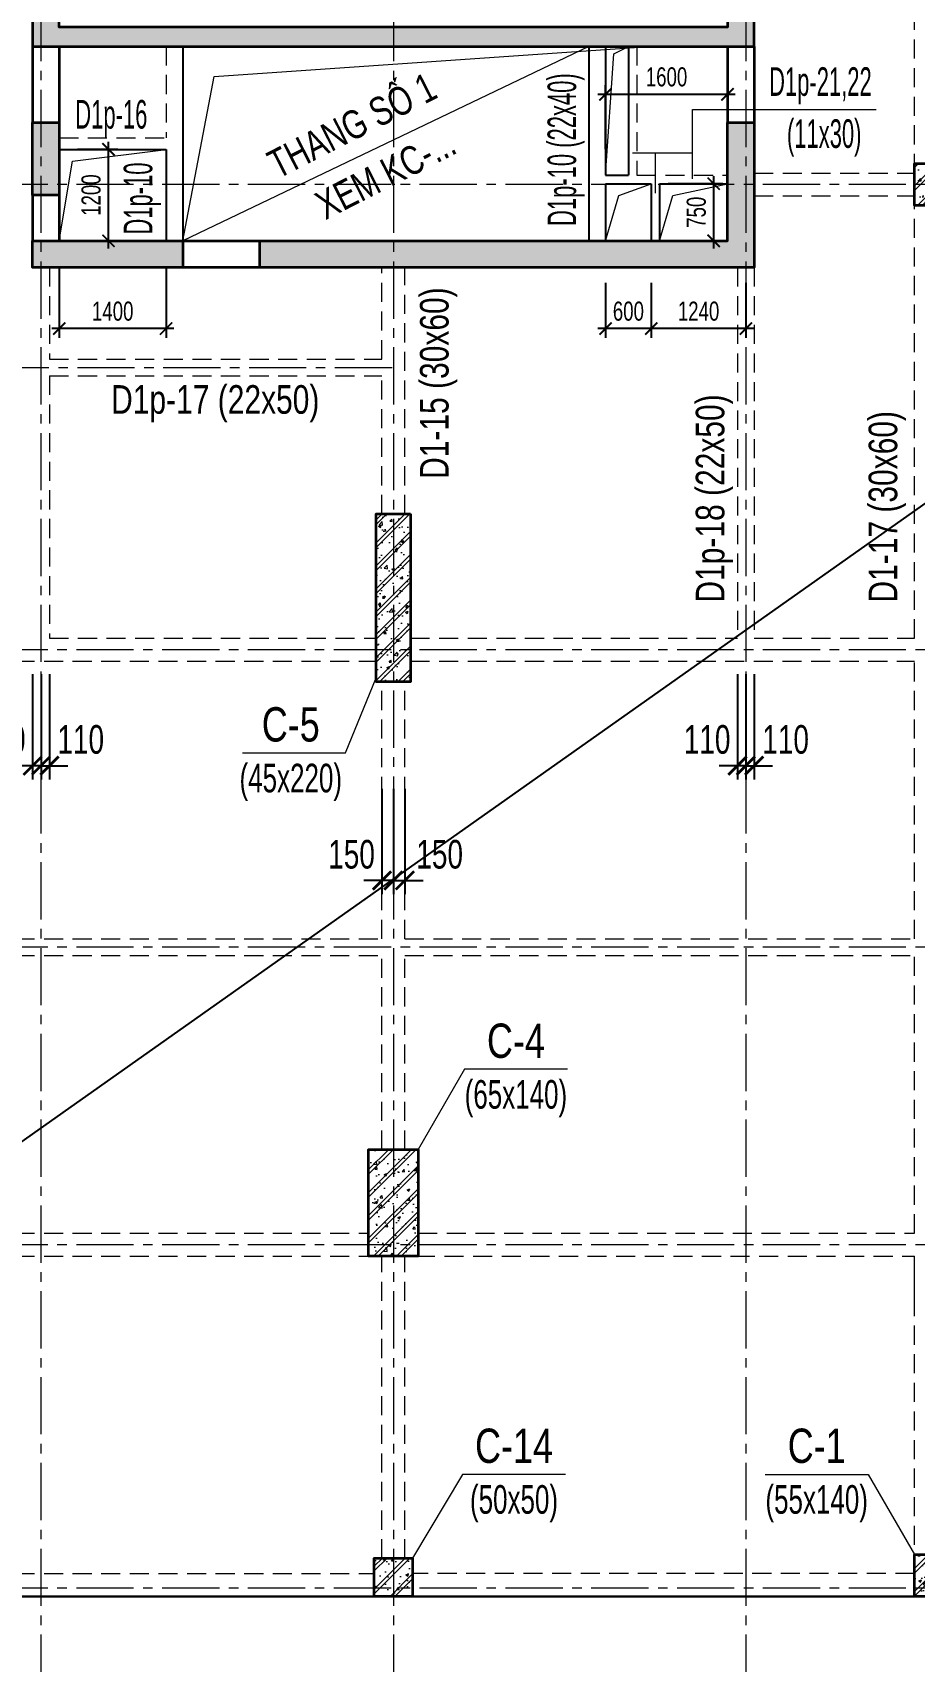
# Model space of a CAD drawing. Header units: millimetres. Extents: x 0 to 132533, y 0 to 93608.
# Drawn here: x 25017 to 36577, y 10754 to 32107 of the extents above; entities that cross this region are included whole.
import ezdxf
from ezdxf.enums import TextEntityAlignment as Align

# ---------------------------------------------------------------- set-up
doc = ezdxf.new("R2010")
doc.units = ezdxf.units.MM
doc.header["$LTSCALE"] = 1000
doc.header["$MEASUREMENT"] = 0
doc.linetypes.add('CENTER2', pattern=[1.125, 0.75, -0.125, 0.125, -0.125])
doc.linetypes.add('HIDDEN', pattern=[0.375, 0.25, -0.125])
for name, color, linetype, lineweight in [('CDC.01.AXIS', 160, 'CENTER2', 13), ('CDC.02.DIM', 1, 'Continuous', 18), ('CDC.03.BORDER', 3, 'Continuous', 25), ('CDC.06.TEXT', 2, 'Continuous', 18), ('CDC.07.TEXTCOL', 3, 'Continuous', 18), ('CDC.08.TEXTBEAM', 2, 'Continuous', 18), ('CDC.09.COLUMN', 4, 'Continuous', 35), ('CDC.10.HATCH', 163, 'Continuous', 9), ('CDC.11.NOTE', 1, 'Continuous', 18), ('CDC.13.BEAM', 8, 'HIDDEN', 18), ('TEXTCOL_SHAPE', 6, 'Continuous', 20)]:
    doc.layers.add(name, color=color, linetype=linetype, lineweight=lineweight)
doc.layers.add('KCS_Plotter', color=11, linetype='Continuous', plot=False)
doc.styles.add('KCS_SMTEXT', font='arial.ttf', dxfattribs={"width": 0.7})
doc.dimstyles.new('KCS_DIM100', dxfattribs={"dimscale": 100, "dimtxt": 2.5, "dimasz": 1.6, "dimexe": 1.2, "dimexo": 0, "dimgap": 1, "dimtad": 1, "dimdec": 0, "dimzin": 0, "dimdsep": 46, "dimtxsty": 'KCS_SMTEXT', "dimblk": 'ARCHTICK', "dimcen": 0, "dimdle": 1, "dimclrd": 256, "dimclre": 256, "dimclrt": 2, "dimadec": 0, "dimazin": 0, "dimtfac": 1, "dimtdec": 0, "dimtix": 1, "dimtmove": 2, "dimatfit": 3, "dimfxl": 1, "dimtolj": 1, "dimtzin": 0, "dimarcsym": 0})
doc.dimstyles.new('KCS_DIM150', dxfattribs={"dimscale": 150, "dimtxt": 2.5, "dimasz": 1.6, "dimexe": 1.2, "dimexo": 0, "dimgap": 1, "dimtad": 1, "dimdec": 0, "dimzin": 0, "dimdsep": 46, "dimtxsty": 'KCS_SMTEXT', "dimblk": 'ARCHTICK', "dimcen": 0, "dimdle": 1, "dimclrd": 1, "dimclre": 1, "dimclrt": 2, "dimadec": 0, "dimazin": 0, "dimtfac": 1, "dimtdec": 0, "dimtix": 1, "dimtmove": 2, "dimatfit": 3, "dimfxl": 1, "dimtolj": 1, "dimtzin": 0, "dimarcsym": 0})
pattern_1 = [(50, (428814.13, -433637.55), (358.63009, -31.37607), [37.5, -412.5]), (355, (428814.13, -433637.55), (-69.37567, 376.09607), [30, -330]), (100.4514, (428844.02, -433640.17), (289.2547, 344.71977), [31.8701, -350.57106]), (46.1842, (428814.13, -433537.55), (533.62052, -82.7595), [56.25, -618.75]), (96.6356, (428858.6, -433544.45), (467.33135, 487.05894), [47.80514, -525.8565]), (351.1842, (428814.13, -433537.55), (467.33097, 487.0593), [45, -495]), (21, (428864.13, -433562.55), (298.45353, -201.30945), [37.5, -412.5]), (326, (428864.13, -433562.55), (121.65767, 362.57502), [30, -330]), (71.4514, (428889, -433579.33), (420.11131, 161.26525), [31.8701, -350.57106]), (37.5, (428814.13, -433637.55), (6.079928, 166.446927), [0, -326, 0, -335, 0, -331.25]), (7.5, (428814.13, -433637.55), (131.53477, 197.205856), [0, -191, 0, -318.5, 0, -126.25]), (327.5, (428702.63, -433637.55), (266.911218, -11.277436), [0, -125, 0, -390, 0, -517.5]), (317.5, (428652.63, -433637.55), (291.593085, 50.05249), [0, -162.5, 0, -259, 0, -367.5]), (45, (428814.13, -433637.55), (-150.26019, 150.26019), []), (45, (428814.13, -433576.3), (-150.26019, 150.26019), [])]

# ---------------------------------------------------------------- blocks, each defined once
blk = doc.blocks.new('_ArchTick')
at = {"color": 0, "linetype": 'ByBlock', "const_width": 0.15}
blk.add_lwpolyline([(-0.5, -0.5), (0.5, 0.5)], dxfattribs=at)
blk = doc.blocks.new('*D311')
at = {"layer": 'CDC.02.DIM', "lineweight": -2, "transparency": 16777216}
for p, q in [((32527, 30579), (32527, 31417)), ((34127, 30579), (34127, 31417)), ((34227, 31297), (32427, 31297))]:
    blk.add_line(p, q, dxfattribs=at)
at = {"layer": 'Defpoints', "color": 0, "transparency": 16777216}
for p in [(32527, 31297), (32527, 30579), (34127, 30579)]:
    blk.add_point(p, dxfattribs=at)
at = {"layer": 'CDC.02.DIM', "lineweight": -2, "transparency": 16777216, "xscale": 160, "yscale": 160, "zscale": 160, "rotation": 180}
blk.add_blockref('_ArchTick', (32527, 31297), dxfattribs=at)
at = {"layer": 'CDC.02.DIM', "lineweight": -2, "transparency": 16777216, "xscale": 160, "yscale": 160, "zscale": 160}
blk.add_blockref('_ArchTick', (34127, 31297), dxfattribs=at)
at = {"layer": 'CDC.02.DIM', "color": 2, "transparency": 16777216, "insert": (33327, 31525), "char_height": 250, "attachment_point": 5, "style": 'KCS_SMTEXT'}
blk.add_mtext('\\A1;1600', dxfattribs=at)
blk = doc.blocks.new('*D312')
at = {"layer": 'CDC.02.DIM', "lineweight": -2, "transparency": 16777216}
for p, q in [((25604, 30577), (26132, 30577)), ((26012, 29277), (26012, 30677)), ((25604, 29377), (26132, 29377))]:
    blk.add_line(p, q, dxfattribs=at)
at = {"layer": 'Defpoints', "color": 0, "transparency": 16777216}
for p in [(25604, 30577), (26012, 30577), (25604, 29377)]:
    blk.add_point(p, dxfattribs=at)
at = {"layer": 'CDC.02.DIM', "lineweight": -2, "transparency": 16777216, "xscale": 160, "yscale": 160, "zscale": 160}
for p, rotation in [((26012, 30577), 90), ((26012, 29377), 270)]:
    blk.add_blockref('_ArchTick', p, dxfattribs=dict(at, rotation=rotation))
at = {"layer": 'CDC.02.DIM', "color": 2, "transparency": 16777216, "insert": (25784, 29977), "char_height": 250, "attachment_point": 5, "rotation": 90, "style": 'KCS_SMTEXT'}
blk.add_mtext('\\A1;1200', dxfattribs=at)
blk = doc.blocks.new('*D314')
at = {"layer": 'CDC.02.DIM', "lineweight": -2, "transparency": 16777216}
for p, q in [((32527, 28827), (32527, 28107)), ((33127, 28827), (33127, 28107)), ((33227, 28227), (32427, 28227))]:
    blk.add_line(p, q, dxfattribs=at)
at = {"layer": 'Defpoints', "color": 0, "transparency": 16777216}
for p in [(32527, 28827), (33127, 28827), (32527, 28227)]:
    blk.add_point(p, dxfattribs=at)
at = {"layer": 'CDC.02.DIM', "lineweight": -2, "transparency": 16777216, "xscale": 160, "yscale": 160, "zscale": 160, "rotation": 180}
blk.add_blockref('_ArchTick', (32527, 28227), dxfattribs=at)
at = {"layer": 'CDC.02.DIM', "lineweight": -2, "transparency": 16777216, "xscale": 160, "yscale": 160, "zscale": 160}
blk.add_blockref('_ArchTick', (33127, 28227), dxfattribs=at)
at = {"layer": 'CDC.02.DIM', "color": 2, "transparency": 16777216, "insert": (32827, 28454), "char_height": 250, "attachment_point": 5, "style": 'KCS_SMTEXT'}
blk.add_mtext('\\A1;600', dxfattribs=at)
blk = doc.blocks.new('*D315')
at = {"layer": 'CDC.02.DIM', "lineweight": -2, "transparency": 16777216}
for p, q in [((33127, 28827), (33127, 28107)), ((34367, 28827), (34367, 28107)), ((34467, 28227), (33027, 28227))]:
    blk.add_line(p, q, dxfattribs=at)
at = {"layer": 'Defpoints', "color": 0, "transparency": 16777216}
for p in [(33127, 28827), (34367, 28827), (33127, 28227)]:
    blk.add_point(p, dxfattribs=at)
at = {"layer": 'CDC.02.DIM', "lineweight": -2, "transparency": 16777216, "xscale": 160, "yscale": 160, "zscale": 160, "rotation": 180}
blk.add_blockref('_ArchTick', (33127, 28227), dxfattribs=at)
at = {"layer": 'CDC.02.DIM', "lineweight": -2, "transparency": 16777216, "xscale": 160, "yscale": 160, "zscale": 160}
blk.add_blockref('_ArchTick', (34367, 28227), dxfattribs=at)
at = {"layer": 'CDC.02.DIM', "color": 2, "transparency": 16777216, "insert": (33747, 28454), "char_height": 250, "attachment_point": 5, "style": 'KCS_SMTEXT'}
blk.add_mtext('\\A1;1240', dxfattribs=at)
blk = doc.blocks.new('*D317')
at = {"layer": 'CDC.02.DIM', "lineweight": -2, "transparency": 16777216}
for p, q in [((33347, 30127), (34065, 30127)), ((33945, 29277), (33945, 30227)), ((33347, 29377), (34065, 29377))]:
    blk.add_line(p, q, dxfattribs=at)
at = {"layer": 'Defpoints', "color": 0, "transparency": 16777216}
for p in [(33347, 30127), (33945, 30127), (33347, 29377)]:
    blk.add_point(p, dxfattribs=at)
at = {"layer": 'CDC.02.DIM', "lineweight": -2, "transparency": 16777216, "xscale": 160, "yscale": 160, "zscale": 160}
for p, rotation in [((33945, 30127), 90), ((33945, 29377), 270)]:
    blk.add_blockref('_ArchTick', p, dxfattribs=dict(at, rotation=rotation))
at = {"layer": 'CDC.02.DIM', "color": 2, "transparency": 16777216, "insert": (33718, 29752), "char_height": 250, "attachment_point": 5, "rotation": 90, "style": 'KCS_SMTEXT'}
blk.add_mtext('\\A1;750', dxfattribs=at)
blk = doc.blocks.new('*D318')
at = {"layer": 'CDC.02.DIM', "lineweight": -2, "transparency": 16777216}
for p, q in [((25367, 29027), (25367, 28107)), ((26767, 29027), (26767, 28107)), ((26867, 28227), (25267, 28227))]:
    blk.add_line(p, q, dxfattribs=at)
at = {"layer": 'Defpoints', "color": 0, "transparency": 16777216}
for p in [(25367, 29027), (26767, 29027), (25367, 28227)]:
    blk.add_point(p, dxfattribs=at)
at = {"layer": 'CDC.02.DIM', "lineweight": -2, "transparency": 16777216, "xscale": 160, "yscale": 160, "zscale": 160, "rotation": 180}
blk.add_blockref('_ArchTick', (25367, 28227), dxfattribs=at)
at = {"layer": 'CDC.02.DIM', "lineweight": -2, "transparency": 16777216, "xscale": 160, "yscale": 160, "zscale": 160}
blk.add_blockref('_ArchTick', (26767, 28227), dxfattribs=at)
at = {"layer": 'CDC.02.DIM', "color": 2, "transparency": 16777216, "insert": (26067, 28454), "char_height": 250, "attachment_point": 5, "style": 'KCS_SMTEXT'}
blk.add_mtext('\\A1;1400', dxfattribs=at)
blk = doc.blocks.new('*D266')
at = {"layer": 'CDC.02.DIM', "color": 1, "lineweight": -2, "transparency": 16777216}
for p, q in [((29747, 22192), (29747, 20812)), ((29897, 22192), (29897, 20812)), ((29747, 20992), (29507, 20992)), ((29747, 20992), (29897, 20992)), ((29897, 20992), (30137, 20992))]:
    blk.add_line(p, q, dxfattribs=at)
at = {"layer": 'Defpoints', "color": 0, "transparency": 16777216}
for p in [(29747, 22192), (29897, 22192), (29897, 20992)]:
    blk.add_point(p, dxfattribs=at)
at = {"layer": 'CDC.02.DIM', "color": 1, "lineweight": -2, "transparency": 16777216, "xscale": 240, "yscale": 240, "zscale": 240}
blk.add_blockref('_ArchTick', (29747, 20992), dxfattribs=at)
at = {"layer": 'CDC.02.DIM', "color": 1, "lineweight": -2, "transparency": 16777216, "xscale": 240, "yscale": 240, "zscale": 240, "rotation": 180}
blk.add_blockref('_ArchTick', (29897, 20992), dxfattribs=at)
at = {"layer": 'CDC.02.DIM', "color": 2, "transparency": 16777216, "insert": (30353, 21333), "char_height": 375, "attachment_point": 5, "style": 'KCS_SMTEXT'}
blk.add_mtext('\\A1;150', dxfattribs=at)
blk = doc.blocks.new('*D267')
at = {"layer": 'CDC.02.DIM', "color": 1, "lineweight": -2, "transparency": 16777216}
for p, q in [((29597, 22192), (29597, 20812)), ((29747, 22192), (29747, 20812)), ((29597, 20992), (29357, 20992)), ((29747, 20992), (29597, 20992)), ((29747, 20992), (29987, 20992))]:
    blk.add_line(p, q, dxfattribs=at)
at = {"layer": 'Defpoints', "color": 0, "transparency": 16777216}
for p in [(29597, 22192), (29747, 22192), (29597, 20992)]:
    blk.add_point(p, dxfattribs=at)
at = {"layer": 'CDC.02.DIM', "color": 1, "lineweight": -2, "transparency": 16777216, "xscale": 240, "yscale": 240, "zscale": 240}
blk.add_blockref('_ArchTick', (29597, 20992), dxfattribs=at)
at = {"layer": 'CDC.02.DIM', "color": 1, "lineweight": -2, "transparency": 16777216, "xscale": 240, "yscale": 240, "zscale": 240, "rotation": 180}
blk.add_blockref('_ArchTick', (29747, 20992), dxfattribs=at)
at = {"layer": 'CDC.02.DIM', "color": 2, "transparency": 16777216, "insert": (29198, 21333), "char_height": 375, "attachment_point": 5, "style": 'KCS_SMTEXT'}
blk.add_mtext('\\A1;150', dxfattribs=at)
blk = doc.blocks.new('*D270')
at = {"layer": 'CDC.02.DIM', "color": 1, "lineweight": -2, "transparency": 16777216}
for p, q in [((25127, 23697), (25127, 22317)), ((25237, 23697), (25237, 22317)), ((25127, 22497), (24887, 22497)), ((25127, 22497), (25237, 22497)), ((25237, 22497), (25477, 22497))]:
    blk.add_line(p, q, dxfattribs=at)
at = {"layer": 'Defpoints', "color": 0, "transparency": 16777216}
for p in [(25127, 23697), (25237, 23697), (25237, 22497)]:
    blk.add_point(p, dxfattribs=at)
at = {"layer": 'CDC.02.DIM', "color": 1, "lineweight": -2, "transparency": 16777216, "xscale": 240, "yscale": 240, "zscale": 240}
blk.add_blockref('_ArchTick', (25127, 22497), dxfattribs=at)
at = {"layer": 'CDC.02.DIM', "color": 1, "lineweight": -2, "transparency": 16777216, "xscale": 240, "yscale": 240, "zscale": 240, "rotation": 180}
blk.add_blockref('_ArchTick', (25237, 22497), dxfattribs=at)
at = {"layer": 'CDC.02.DIM', "color": 2, "transparency": 16777216, "insert": (25648, 22839), "char_height": 375, "attachment_point": 5, "style": 'KCS_SMTEXT'}
blk.add_mtext('\\A1;110', dxfattribs=at)
blk = doc.blocks.new('*D271')
at = {"layer": 'CDC.02.DIM', "color": 1, "lineweight": -2, "transparency": 16777216}
for p, q in [((25017, 23697), (25017, 22317)), ((25127, 23697), (25127, 22317)), ((25017, 22497), (24777, 22497)), ((25127, 22497), (25017, 22497)), ((25127, 22497), (25367, 22497))]:
    blk.add_line(p, q, dxfattribs=at)
at = {"layer": 'Defpoints', "color": 0, "transparency": 16777216}
for p in [(25017, 23697), (25127, 23697), (25017, 22497)]:
    blk.add_point(p, dxfattribs=at)
at = {"layer": 'CDC.02.DIM', "color": 1, "lineweight": -2, "transparency": 16777216, "xscale": 240, "yscale": 240, "zscale": 240}
blk.add_blockref('_ArchTick', (25017, 22497), dxfattribs=at)
at = {"layer": 'CDC.02.DIM', "color": 1, "lineweight": -2, "transparency": 16777216, "xscale": 240, "yscale": 240, "zscale": 240, "rotation": 180}
blk.add_blockref('_ArchTick', (25127, 22497), dxfattribs=at)
at = {"layer": 'CDC.02.DIM', "color": 2, "transparency": 16777216, "insert": (24619, 22839), "char_height": 375, "attachment_point": 5, "style": 'KCS_SMTEXT'}
blk.add_mtext('\\A1;110', dxfattribs=at)
blk = doc.blocks.new('*D276')
at = {"layer": 'CDC.02.DIM', "color": 1, "lineweight": -2, "transparency": 16777216}
for p, q in [((34367, 23697), (34367, 22317)), ((34477, 23697), (34477, 22317)), ((34367, 22497), (34127, 22497)), ((34367, 22497), (34477, 22497)), ((34477, 22497), (34717, 22497))]:
    blk.add_line(p, q, dxfattribs=at)
at = {"layer": 'Defpoints', "color": 0, "transparency": 16777216}
for p in [(34367, 23697), (34477, 23697), (34477, 22497)]:
    blk.add_point(p, dxfattribs=at)
at = {"layer": 'CDC.02.DIM', "color": 1, "lineweight": -2, "transparency": 16777216, "xscale": 240, "yscale": 240, "zscale": 240}
blk.add_blockref('_ArchTick', (34367, 22497), dxfattribs=at)
at = {"layer": 'CDC.02.DIM', "color": 1, "lineweight": -2, "transparency": 16777216, "xscale": 240, "yscale": 240, "zscale": 240, "rotation": 180}
blk.add_blockref('_ArchTick', (34477, 22497), dxfattribs=at)
at = {"layer": 'CDC.02.DIM', "color": 2, "transparency": 16777216, "insert": (34888, 22839), "char_height": 375, "attachment_point": 5, "style": 'KCS_SMTEXT'}
blk.add_mtext('\\A1;110', dxfattribs=at)
blk = doc.blocks.new('*D277')
at = {"layer": 'CDC.02.DIM', "color": 1, "lineweight": -2, "transparency": 16777216}
for p, q in [((34257, 23697), (34257, 22317)), ((34367, 23697), (34367, 22317)), ((34257, 22497), (34017, 22497)), ((34367, 22497), (34257, 22497)), ((34367, 22497), (34607, 22497))]:
    blk.add_line(p, q, dxfattribs=at)
at = {"layer": 'Defpoints', "color": 0, "transparency": 16777216}
for p in [(34257, 23697), (34367, 23697), (34257, 22497)]:
    blk.add_point(p, dxfattribs=at)
at = {"layer": 'CDC.02.DIM', "color": 1, "lineweight": -2, "transparency": 16777216, "xscale": 240, "yscale": 240, "zscale": 240}
blk.add_blockref('_ArchTick', (34257, 22497), dxfattribs=at)
at = {"layer": 'CDC.02.DIM', "color": 1, "lineweight": -2, "transparency": 16777216, "xscale": 240, "yscale": 240, "zscale": 240, "rotation": 180}
blk.add_blockref('_ArchTick', (34367, 22497), dxfattribs=at)
at = {"layer": 'CDC.02.DIM', "color": 2, "transparency": 16777216, "insert": (33859, 22839), "char_height": 375, "attachment_point": 5, "style": 'KCS_SMTEXT'}
blk.add_mtext('\\A1;110', dxfattribs=at)

msp = doc.modelspace()

# ---------------------------------------------------------------- hatches: boundary and pattern name
at = {"layer": 'CDC.10.HATCH'}
h = msp.add_hatch(dxfattribs=at)
h.set_pattern_fill('BT-01', color=256, scale=50, pattern_type=2)
h.set_pattern_definition([(50, (426423.18, -433653.8), (358.63009, -31.37607), [37.5, -412.5]), (355, (426423.18, -433653.8), (-69.37567, 376.09607), [30, -330]), (100.4514, (426453.07, -433656.42), (289.2547, 344.71977), [31.8701, -350.57106]), (46.1842, (426423.2, -433553.8), (533.62052, -82.7595), [56.25, -618.75]), (96.6356, (426467.65, -433560.7), (467.33135, 487.05894), [47.80514, -525.8565]), (351.1842, (426423.2, -433553.8), (467.33097, 487.0593), [45, -495]), (21, (426473.18, -433578.8), (298.45353, -201.30945), [37.5, -412.5]), (326, (426473.18, -433578.8), (121.65767, 362.57502), [30, -330]), (71.4514, (426498.05, -433595.58), (420.11131, 161.26525), [31.8701, -350.57106]), (37.5, (426423.18, -433653.8), (6.079928, 166.446927), [0, -326, 0, -335, 0, -331.25]), (7.5, (426423.18, -433653.8), (131.53477, 197.205856), [0, -191, 0, -318.5, 0, -126.25]), (327.5, (426311.68, -433653.8), (266.911218, -11.277436), [0, -125, 0, -390, 0, -517.5]), (317.5, (426261.68, -433653.8), (291.593085, 50.05249), [0, -162.5, 0, -259, 0, -367.5]), (45, (426423.18, -433653.8), (-150.26019, 150.26019), []), (45, (426423.18, -433592.55), (-150.26019, 150.26019), [])])
h.paths.add_polyline_path([(25366.5, 29976.5), (25016.5, 29976.5), (25016.5, 30926.5), (25366.5, 30926.5)])
h.paths.add_polyline_path([(34476.5, 31926.5), (25016.5, 31926.5), (25016.5, 34726.5), (25916.5, 34726.5), (25916.5, 34376.5), (25366.5, 34376.5), (25366.5, 32176.5), (34126.5, 32176.5), (34126.5, 34376.5), (33726.5, 34376.5), (33726.5, 34726.5), (34476.5, 34726.5)])
h.paths.add_polyline_path([(32526.5, 34376.5), (31816.5, 34376.5), (31816.5, 34726.5), (32526.5, 34726.5)], flags=17)
h.paths.add_polyline_path([(30616.5, 34376.5), (29466.5, 34376.5), (29466.5, 34726.5), (30616.5, 34726.5)], flags=17)
h.paths.add_polyline_path([(28266.5, 34376.5), (27116.5, 34376.5), (27116.5, 34726.5), (28266.5, 34726.5)], flags=17)
h.paths.add_polyline_path([(27996.5, 29026.5), (27996.5, 29376.5), (34126.5, 29376.5), (34126.5, 30926.5), (34476.5, 30926.5), (34476.5, 29026.5)])
h.paths.add_polyline_path([(26986.5, 29376.5), (26986.5, 29026.5), (25016.5, 29026.5), (25016.5, 29376.5)])
h = msp.add_hatch(dxfattribs=at)
h.set_pattern_fill('BT-01', color=256, scale=50, pattern_type=2)
h.set_pattern_definition([(50, (421494.13, -447537.55), (358.63009, -31.37607), [37.5, -412.5]), (355, (421494.13, -447537.55), (-69.37567, 376.09607), [30, -330]), (100.4514, (421524.02, -447540.17), (289.2547, 344.71977), [31.8701, -350.57106]), (46.1842, (421494.13, -447437.55), (533.62052, -82.7595), [56.25, -618.75]), (96.6356, (421538.6, -447444.45), (467.33135, 487.05894), [47.80514, -525.8565]), (351.1842, (421494.13, -447437.55), (467.33097, 487.0593), [45, -495]), (21, (421544.13, -447462.55), (298.45353, -201.30945), [37.5, -412.5]), (326, (421544.13, -447462.55), (121.65767, 362.57502), [30, -330]), (71.4514, (421569, -447479.33), (420.11131, 161.26525), [31.8701, -350.57106]), (37.5, (421494.13, -447537.55), (6.079928, 166.446927), [0, -326, 0, -335, 0, -331.25]), (7.5, (421494.13, -447537.55), (131.53477, 197.205856), [0, -191, 0, -318.5, 0, -126.25]), (327.5, (421382.63, -447537.55), (266.911218, -11.277436), [0, -125, 0, -390, 0, -517.5]), (317.5, (421332.63, -447537.55), (291.593085, 50.05249), [0, -162.5, 0, -259, 0, -367.5]), (45, (421494.13, -447537.55), (-150.26019, 150.26019), []), (45, (421494.13, -447476.3), (-150.26019, 150.26019), [])])
h.paths.add_polyline_path([(36576.5, 30391.5), (37976.5, 30391.5), (37976.5, 29841.5), (36576.5, 29841.5)])
h = msp.add_hatch(dxfattribs=at)
h.set_pattern_fill('BT-01', color=256, scale=50, pattern_type=2)
h.set_pattern_definition(pattern_1)
h.paths.add_polyline_path([(29521.5, 23596.5), (29521.5, 25796.5), (29971.5, 25796.5), (29971.5, 23596.5)])
h = msp.add_hatch(dxfattribs=at)
h.set_pattern_fill('BT-01', color=256, scale=50, pattern_type=2)
h.set_pattern_definition(pattern_1)
h.paths.add_polyline_path([(29421.5, 16066.5), (29421.5, 17466.5), (30071.5, 17466.5), (30071.5, 16066.5)])
h = msp.add_hatch(dxfattribs=at)
h.set_pattern_fill('BT-01', color=256, scale=50, pattern_type=2)
h.set_pattern_definition([(50, (405124.13, -406707.55), (358.63009, -31.37607), [37.5, -412.5]), (355, (405124.13, -406707.55), (-69.37567, 376.09607), [30, -330]), (100.4514, (405154.02, -406710.17), (289.2547, 344.71977), [31.8701, -350.57106]), (46.1842, (405124.13, -406607.55), (533.62052, -82.7595), [56.25, -618.75]), (96.6356, (405168.6, -406614.45), (467.33135, 487.05894), [47.80514, -525.8565]), (351.1842, (405124.13, -406607.55), (467.33097, 487.0593), [45, -495]), (21, (405174.13, -406632.55), (298.45353, -201.30945), [37.5, -412.5]), (326, (405174.13, -406632.55), (121.65767, 362.57502), [30, -330]), (71.4514, (405199, -406649.33), (420.11131, 161.26525), [31.8701, -350.57106]), (37.5, (405124.13, -406707.55), (6.079928, 166.446927), [0, -326, 0, -335, 0, -331.25]), (7.5, (405124.13, -406707.55), (131.53477, 197.205856), [0, -191, 0, -318.5, 0, -126.25]), (327.5, (405012.63, -406707.55), (266.911218, -11.277436), [0, -125, 0, -390, 0, -517.5]), (317.5, (404962.63, -406707.55), (291.59308, 50.05249), [0, -162.5, 0, -259, 0, -367.5]), (45, (405124.13, -406707.55), (-150.26019, 150.26019), []), (45, (405124.13, -406646.3), (-150.26019, 150.26019), [])])
h.paths.add_polyline_path([(29996.5, 12106.5), (29996.5, 11606.5), (29496.5, 11606.5), (29496.5, 12106.5)])
h = msp.add_hatch(dxfattribs=at)
h.set_pattern_fill('BT-01', color=256, scale=50, pattern_type=2)
h.set_pattern_definition([(50, (421494.13, -429302.55), (358.63009, -31.37607), [37.5, -412.5]), (355, (421494.13, -429302.55), (-69.37567, 376.09607), [30, -330]), (100.4514, (421524.02, -429305.17), (289.2547, 344.71977), [31.8701, -350.57106]), (46.1842, (421494.13, -429202.55), (533.62052, -82.7595), [56.25, -618.75]), (96.6356, (421538.6, -429209.45), (467.33135, 487.05894), [47.80514, -525.8565]), (351.1842, (421494.13, -429202.55), (467.33097, 487.0593), [45, -495]), (21, (421544.13, -429227.55), (298.45353, -201.30945), [37.5, -412.5]), (326, (421544.13, -429227.55), (121.65767, 362.57502), [30, -330]), (71.4514, (421569, -429244.33), (420.11131, 161.26525), [31.8701, -350.57106]), (37.5, (421494.13, -429302.55), (6.079928, 166.446927), [0, -326, 0, -335, 0, -331.25]), (7.5, (421494.13, -429302.55), (131.53477, 197.205856), [0, -191, 0, -318.5, 0, -126.25]), (327.5, (421382.63, -429302.55), (266.911218, -11.277436), [0, -125, 0, -390, 0, -517.5]), (317.5, (421332.63, -429302.55), (291.59308, 50.05249), [0, -162.5, 0, -259, 0, -367.5]), (45, (421494.13, -429302.55), (-150.26019, 150.26019), []), (45, (421494.13, -429241.3), (-150.26019, 150.26019), [])])
h.paths.add_polyline_path([(36576.5, 12156.5), (37976.5, 12156.5), (37976.5, 11606.5), (36576.5, 11606.5)])

# ---------------------------------------------------------------- linework, layer by layer
at = {"layer": 'CDC.01.AXIS'}
for p, q in [((25126.5, 85356.5), (25126.5, 10116.5)), ((29746.5, 85356.5), (29746.5, 10116.5)), ((34366.5, 85356.5), (34366.5, 10116.5)), ((93840.4, 30116.5), (13229.2, 30116.5)), ((13229.2, 27716.5), (29746.5, 27716.5)), ((93840.4, 24016.5), (13229.2, 24016.5)), ((93840.4, 20116.5), (13229.2, 20116.5)), ((93840.4, 16216.5), (13229.2, 16216.5)), ((93840.4, 11716.5), (13229.2, 11716.5))]:
    msp.add_line(p, q, dxfattribs=at)
at = {"layer": 'CDC.03.BORDER'}
for p, q in [((26986.5, 31926.5), (26986.5, 29376.5)), ((32306.5, 31926.5), (32306.5, 29376.5)), ((32526.5, 31926.5), (32526.5, 30236.5)), ((32826.5, 31926.5), (32826.5, 30236.5)), ((25366.5, 30576.5), (26766.5, 30576.5)), ((26766.5, 30576.5), (26766.5, 29376.5)), ((32526.5, 30236.5), (32826.5, 30236.5)), ((32526.5, 30126.5), (32526.5, 29376.5)), ((32526.5, 30126.5), (33126.5, 30126.5)), ((33126.5, 30126.5), (33126.5, 29376.5)), ((33236.5, 30126.5), (34126.5, 30126.5)), ((33236.5, 30126.5), (33236.5, 29376.5)), ((14196.5, 11606.5), (45296.5, 11606.5)), ((92776.5, 11606.5), (14196.5, 11606.5))]:
    msp.add_line(p, q, dxfattribs=at)
at = {"layer": 'CDC.07.TEXTCOL', "color": 8}
for p, q in [((29118, 22663.5), (29521.5, 23646.5)), ((27768, 22663.5), (29118, 22663.5)), ((30677.7, 18516.5), (30071.5, 17466.5)), ((32027.7, 18516.5), (30677.7, 18516.5)), ((30652.7, 13206.5), (29996.5, 12106.5)), ((32002.7, 13206.5), (30652.7, 13206.5)), ((34620.3, 13206.5), (35970.3, 13206.5)), ((35970.3, 13206.5), (36576.5, 12156.5))]:
    msp.add_line(p, q, dxfattribs=at)
at = {"layer": 'CDC.08.TEXTBEAM', "color": 8}
for p, q in [((33669.2, 30190.2), (33669.2, 31100.4)), ((33669.2, 31100.4), (36074.7, 31100.4)), ((32878.7, 30532.9), (33669.2, 30532.9)), ((33183.7, 30001.2), (33183.7, 30532.9))]:
    msp.add_line(p, q, dxfattribs=at)
at = {"layer": 'CDC.09.COLUMN'}
for points in [[(25016.5, 34726.5), (25016.5, 31926.5), (34476.5, 31926.5), (34476.5, 34726.5), (34126.5, 34726.5), (33726.5, 34726.5), (33726.5, 34376.5), (34126.5, 34376.5), (34126.5, 32176.5), (25366.5, 32176.5), (25366.5, 34376.5), (25916.5, 34376.5), (25916.5, 34726.5)], [(25366.5, 30926.5), (25366.5, 29976.5), (25016.5, 29976.5), (25016.5, 30926.5)], [(37976.5, 29841.5), (36576.5, 29841.5), (36576.5, 30391.5), (37976.5, 30391.5)], [(29971.5, 25796.5), (29971.5, 23596.5), (29521.5, 23596.5), (29521.5, 25796.5)], [(30071.5, 17466.5), (30071.5, 16066.5), (29421.5, 16066.5), (29421.5, 17466.5)], [(29996.5, 12106.5), (29996.5, 11606.5), (29496.5, 11606.5), (29496.5, 12106.5)], [(37976.5, 11606.5), (36576.5, 11606.5), (36576.5, 12156.5), (37976.5, 12156.5)]]:
    msp.add_lwpolyline(points, close=True, dxfattribs=at)
for points in [[(25016.5, 31926.5), (25016.5, 30926.5)], [(25366.5, 31926.5), (25366.5, 30926.5)], [(34126.5, 31926.5), (34126.5, 30926.5)], [(34476.5, 31926.5), (34476.5, 30926.5)], [(26986.5, 29376.5), (27996.5, 29376.5), (34126.5, 29376.5), (34126.5, 30926.5), (34476.5, 30926.5), (34476.5, 29026.5), (27996.5, 29026.5), (27996.5, 29376.5)], [(25016.5, 29976.5), (25016.5, 29376.5)], [(25366.5, 29976.5), (25366.5, 29376.5)], [(27996.5, 29026.5), (26986.5, 29026.5), (25016.5, 29026.5), (25016.5, 29376.5), (25366.5, 29376.5), (25366.5, 29376.5), (26986.5, 29376.5), (26986.5, 29026.5)]]:
    msp.add_lwpolyline(points, dxfattribs=at)
at = {"layer": 'CDC.11.NOTE'}
msp.add_line((32306.5, 31926.5), (26987.8, 29376.5), dxfattribs=at)
for points in [[(26987.8, 29376.5), (27396.1, 31529.4), (33096.5, 31926)], [(32526.5, 30236.5), (32636.7, 31828.2), (32826.5, 31926.5)], [(25366.5, 29376.5), (25540.9, 30423.6), (26766.5, 30576.5)], [(32526.5, 29376.5), (32700.9, 29973.6), (33126.5, 30126.5)], [(33236.5, 29376.5), (33410.9, 29973.6), (34126.5, 30126.5)]]:
    msp.add_lwpolyline(points, dxfattribs=at)
at = {"layer": 'CDC.13.BEAM'}
for p, q in [((36576.5, 30266.5), (36576.5, 34426.5)), ((26766.5, 31926.5), (26766.5, 30726.5)), ((32936.5, 31926.5), (32936.5, 30236.5)), ((25366.5, 30726.5), (26766.5, 30726.5)), ((32936.5, 30236.5), (34126.5, 30236.5)), ((34476.5, 30266.5), (36576.5, 30266.5)), ((34476.5, 29966.5), (36576.5, 29966.5)), ((36576.5, 24166.5), (36576.5, 29966.5)), ((25236.5, 29026.5), (25236.5, 27826.5)), ((29596.5, 27826.5), (29596.5, 29026.5)), ((29896.5, 25796.5), (29896.5, 29026.5)), ((34256.5, 29026.5), (34256.5, 24166.5)), ((34476.5, 29026.5), (34476.5, 24166.5)), ((25236.5, 27826.5), (29596.5, 27826.5)), ((25236.5, 27606.5), (25236.5, 24166.5)), ((25236.5, 27606.5), (29596.5, 27606.5)), ((29596.5, 25796.5), (29596.5, 27606.5)), ((25236.5, 24166.5), (29521.5, 24166.5)), ((29971.5, 24166.5), (34256.5, 24166.5)), ((34476.5, 24166.5), (36576.5, 24166.5)), ((22916.5, 23866.5), (29521.5, 23866.5)), ((29971.5, 23866.5), (36576.5, 23866.5)), ((36576.5, 20226.5), (36576.5, 23866.5)), ((29596.5, 20226.5), (29596.5, 23596.5)), ((29896.5, 20226.5), (29896.5, 23596.5)), ((22916.5, 20226.5), (29596.5, 20226.5)), ((29896.5, 20226.5), (36576.5, 20226.5)), ((22916.5, 20006.5), (29596.5, 20006.5)), ((29596.5, 17466.5), (29596.5, 20006.5)), ((29896.5, 17466.5), (29896.5, 20006.5)), ((29896.5, 20006.5), (36576.5, 20006.5)), ((36576.5, 16366.5), (36576.5, 20006.5)), ((22916.5, 16366.5), (29421.5, 16366.5)), ((30071.5, 16366.5), (36576.5, 16366.5)), ((22916.5, 16066.5), (36576.5, 16066.5)), ((29596.5, 12106.5), (29596.5, 16066.5)), ((29896.5, 12106.5), (29896.5, 16066.5)), ((36576.5, 11906.5), (36576.5, 16066.5)), ((36576.5, 15436.5), (36576.5, 16066.5)), ((22916.5, 11906.5), (29496.5, 11906.5)), ((36576.5, 11906.5), (29996.5, 11906.5))]:
    msp.add_line(p, q, dxfattribs=at)
at = {"layer": 'KCS_Plotter'}
msp.add_line((0, 0), (132533.2, 93608.5), dxfattribs=at)

# ---------------------------------------------------------------- texts
at = {"layer": 'CDC.06.TEXT', "style": 'KCS_SMTEXT', "width": 0.75}
for s, p in [('THANG SỐ 1', (29179.1, 30938.5)), ('XEM KC-...', (29643.5, 30259.1))]:
    msp.add_text(s, height=375, rotation=27, dxfattribs=at).set_placement(p, align=Align.MIDDLE)
at = {"layer": 'CDC.07.TEXTCOL', "style": 'KCS_SMTEXT', "width": 0.75}
for s, p in [('C-5', (28401.2, 23038.5)), ('C-4', (31352.7, 18891.5)), ('C-14', (31327.7, 13581.5)), ('C-1', (35295.3, 13581.5))]:
    msp.add_text(s, height=450, dxfattribs=at).set_placement(p, align=Align.MIDDLE)
at = {"layer": 'CDC.08.TEXTBEAM', "style": 'KCS_SMTEXT'}
for s, width, p in [('D1p-21,22', 0.55, (34671.4, 31652.9)), ('D1p-16', 0.55, (25576.2, 31223.8)), ('(11x30)', 0.55, (34905.4, 30970.4)), ('D1p-17 (22x50)', 0.75, (26046.2, 27485.4))]:
    msp.add_text(s, height=375, dxfattribs=dict(at, width=width)).set_placement(p, align=Align.TOP_LEFT)
for s, width, p in [('D1p-10 (22x40)', 0.55, (31766.9, 29571.9)), ('D1p-10', 0.55, (26211.1, 29459.1)), ('D1-15 (30x60)', 0.75, (30095, 26256.2)), ('D1p-18 (22x50)', 0.75, (33710, 24635)), ('D1-17 (30x60)', 0.75, (35976.5, 24635))]:
    msp.add_text(s, height=375, rotation=90, dxfattribs=dict(at, width=width)).set_placement(p, align=Align.TOP_LEFT)
at = {"layer": 'TEXTCOL_SHAPE', "style": 'KCS_SMTEXT', "width": 0.65}
for s, p in [('(45x220)', (28401.2, 22288.5)), ('(65x140)', (31352.7, 18141.5)), ('(50x50)', (31327.7, 12831.5)), ('(55x140)', (35295.3, 12831.5))]:
    msp.add_text(s, height=375, dxfattribs=at).set_placement(p, align=Align.MIDDLE)

# ---------------------------------------------------------------- dimensions: what is measured, and where the dimension line sits
at = {"layer": 'CDC.02.DIM'}
for base, p1, p2, angle, picture, middle in [((32526.5, 31297.4), (34126.5, 30579.4), (32526.5, 30579.4), 180, '*D311', (33326.5, 31525)), ((26011.6, 30576.5), (25603.9, 29376.5), (25603.9, 30576.5), 90, '*D312', (25784, 29976.5)), ((33945.2, 30126.5), (33346.7, 29376.5), (33346.7, 30126.5), 90, '*D317', (33717.5, 29751.5)), ((25366.5, 28226.5), (26766.5, 29026.5), (25366.5, 29026.5), 180, '*D318', (26066.5, 28454.2)), ((32526.5, 28226.5), (33126.5, 28826.5), (32526.5, 28826.5), 180, '*D314', (32826.5, 28454.2)), ((33126.5, 28226.5), (34366.5, 28826.5), (33126.5, 28826.5), 180, '*D315', (33746.5, 28454.2))]:
    dim = msp.add_linear_dim(base=base, p1=p1, p2=p2, angle=angle, dimstyle='KCS_DIM100', dxfattribs=at)
    dim.commit()
    dim.dimension.update_dxf_attribs({"geometry": picture, "text_midpoint": middle})
for base, p1, p2, picture, middle in [((25016.5, 22497.3), (25126.5, 23697.3), (25016.5, 23697.3), '*D271', (24619, 22838.8)), ((34256.5, 22497.3), (34366.5, 23697.3), (34256.5, 23697.3), '*D277', (33859, 22838.8)), ((29596.5, 20992), (29746.5, 22192), (29596.5, 22192), '*D267', (29197.7, 21333.5))]:
    dim = msp.add_linear_dim(base=base, p1=p1, p2=p2, angle=180, dimstyle='KCS_DIM150', dxfattribs=at)
    dim.commit()
    dim.dimension.update_dxf_attribs({"geometry": picture, "text_midpoint": middle, "dimtype": 160})
for base, p1, p2, picture, middle in [((25236.5, 22497.3), (25126.5, 23697.3), (25236.5, 23697.3), '*D270', (25648.3, 22838.8)), ((34476.5, 22497.3), (34366.5, 23697.3), (34476.5, 23697.3), '*D276', (34888.3, 22838.8)), ((29896.5, 20992), (29746.5, 22192), (29896.5, 22192), '*D266', (30352.6, 21333.5))]:
    dim = msp.add_linear_dim(base=base, p1=p1, p2=p2, dimstyle='KCS_DIM150', dxfattribs=at)
    dim.commit()
    dim.dimension.update_dxf_attribs({"geometry": picture, "text_midpoint": middle, "dimtype": 160})

doc.saveas('drawing.dxf')
